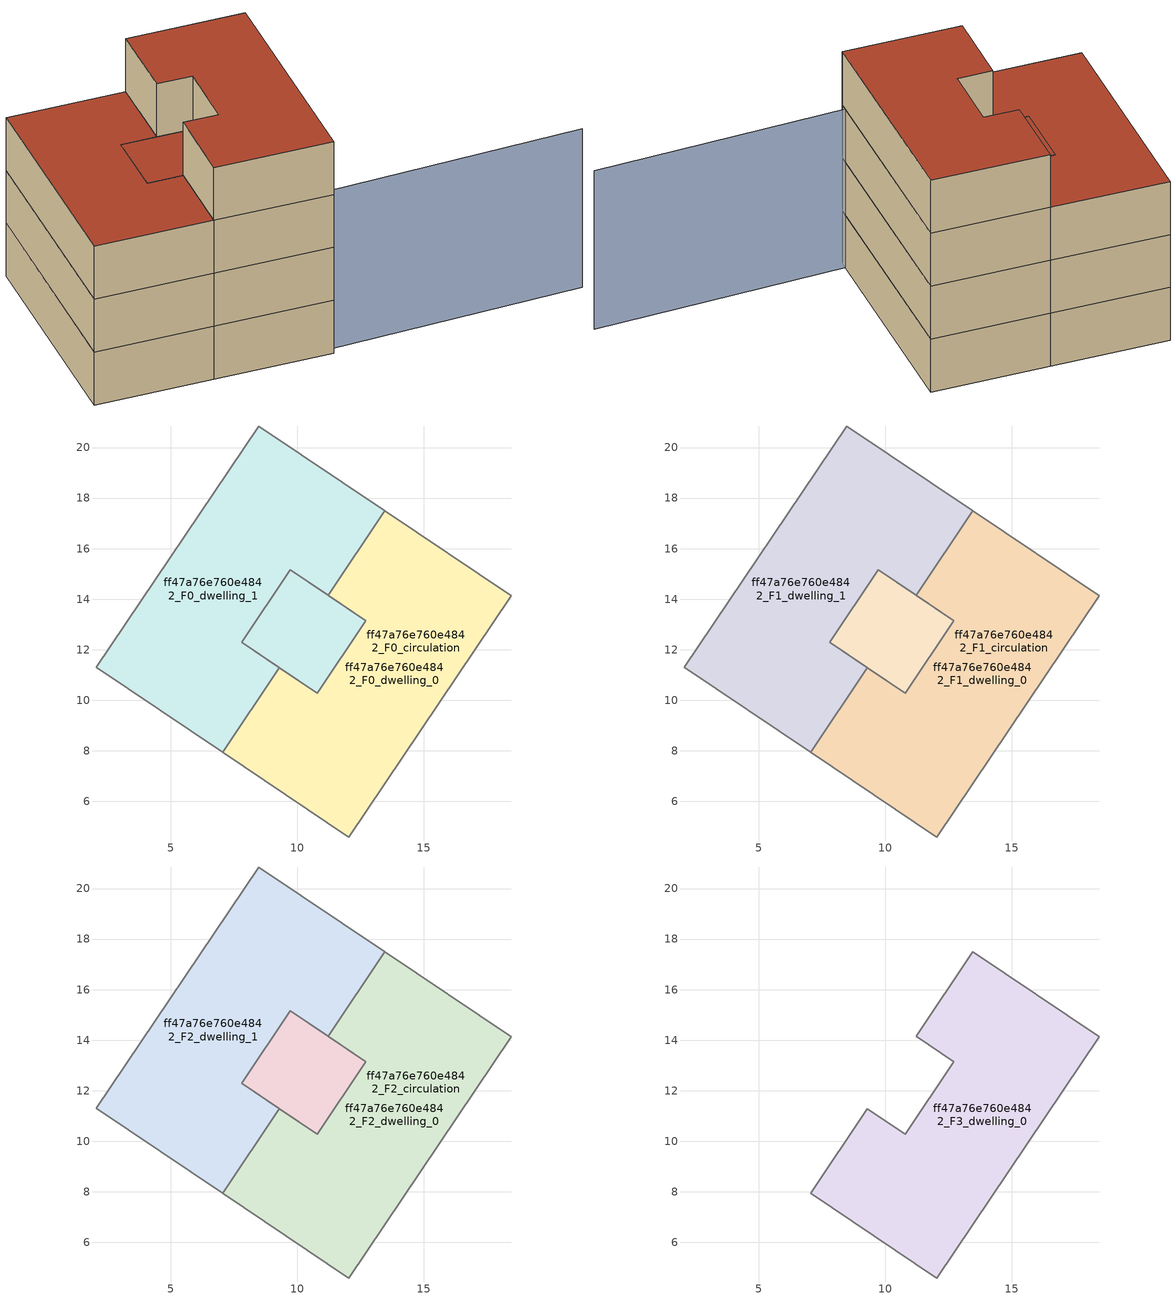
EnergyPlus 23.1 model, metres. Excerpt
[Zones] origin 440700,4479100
ff47a76e760e4842_F0_dwelling_0
 floor ground (EU_floor_Construction): 11.37,14.05 12.72,13.15 11.37,11.13 10.79,10.28 9.3,11.28 7.8,12.29 9.72,15.16 11.22,14.15 z0; 18.46,14.14 12.04,4.58 7.05,7.94 9.3,11.28 10.79,10.28 11.37,11.13 12.72,13.15 11.37,14.05 11.22,14.15 13.47,17.5 z0
 wall adiabatic (EU_wall_Construction): 11.22,14.15 12.72,13.15 10.79,10.28 9.3,11.28 / 7.05,7.94 12.04,4.58 18.46,14.14 13.47,17.5 z0:3
 wall to ff47a76e760e4842_F0_dwelling_1 (EU_wall_Construction): 13.47,17.5 11.22,14.15 / 9.3,11.28 7.05,7.94 z0:3
ff47a76e760e4842_F0_dwelling_1
 floor ground (EU_floor_Construction): 13.47,17.5 11.22,14.15 9.72,15.16 7.8,12.29 9.3,11.28 7.05,7.94 2.05,11.29 8.47,20.85 z0; 11.22,14.15 12.72,13.15 10.79,10.28 9.3,11.28 7.8,12.29 9.72,15.16 z0
 wall adiabatic (EU_wall_Construction): 9.3,11.28 7.8,12.29 9.72,15.16 11.22,14.15 / 13.47,17.5 8.47,20.85 2.05,11.29 7.05,7.94 z0:3
ff47a76e760e4842_F0_circulation
 floor ground (EU_floor_Construction): 18.46,14.14 12.04,4.58 7.05,7.94 9.3,11.28 10.79,10.28 11.37,11.13 12.72,13.15 11.37,14.05 11.22,14.15 13.47,17.5 z0; 11.37,14.05 12.72,13.15 11.37,11.13 10.79,10.28 9.3,11.28 7.8,12.29 9.72,15.16 11.22,14.15 z0; 13.47,17.5 11.22,14.15 9.72,15.16 7.8,12.29 9.3,11.28 7.05,7.94 2.05,11.29 8.47,20.85 z0
 wall adiabatic (EU_wall_Construction): 9.72,15.16 7.8,12.29 10.79,10.28 12.72,13.15 9.72,15.16 z0:3
ff47a76e760e4842_F1_dwelling_0
 floor outside (EU_floor_Construction): 18.46,14.14 12.04,4.58 7.05,7.94 9.3,11.28 10.79,10.28 11.37,11.13 12.72,13.15 11.37,14.05 11.22,14.15 13.47,17.5 z3
 floor to ff47a76e760e4842_F0_circulation (EU_floor_Construction): 11.37,14.05 12.72,13.15 11.37,11.13 10.79,10.28 9.3,11.28 7.8,12.29 9.72,15.16 11.22,14.15 z3
 wall adiabatic (EU_wall_Construction): 11.22,14.15 12.72,13.15 10.79,10.28 9.3,11.28 / 7.05,7.94 12.04,4.58 18.46,14.14 13.47,17.5 z3:6
 wall to ff47a76e760e4842_F1_dwelling_1 (EU_wall_Construction): 13.47,17.5 11.22,14.15 / 9.3,11.28 7.05,7.94 z3:6
ff47a76e760e4842_F1_dwelling_1
 floor to ff47a76e760e4842_F0_dwelling_1 (EU_floor_Construction): 13.47,17.5 11.22,14.15 9.72,15.16 7.8,12.29 9.3,11.28 7.05,7.94 2.05,11.29 8.47,20.85 z3; 11.22,14.15 12.72,13.15 10.79,10.28 9.3,11.28 7.8,12.29 9.72,15.16 z3
 wall adiabatic (EU_wall_Construction): 9.3,11.28 7.8,12.29 9.72,15.16 11.22,14.15 / 13.47,17.5 8.47,20.85 2.05,11.29 7.05,7.94 z3:6
ff47a76e760e4842_F1_circulation
 floor outside (EU_floor_Construction): 12.72,13.15 11.37,11.13 10.79,10.28 9.3,11.28 7.8,12.29 9.72,15.16 11.22,14.15 11.37,14.05 z3; 13.47,17.5 11.22,14.15 9.72,15.16 7.8,12.29 9.3,11.28 7.05,7.94 2.05,11.29 8.47,20.85 z3
 floor to ff47a76e760e4842_F0_circulation (EU_floor_Construction): 18.46,14.14 12.04,4.58 7.05,7.94 9.3,11.28 10.79,10.28 11.37,11.13 12.72,13.15 11.37,14.05 11.22,14.15 13.47,17.5 z3
 wall adiabatic (EU_wall_Construction): 9.72,15.16 7.8,12.29 10.79,10.28 12.72,13.15 9.72,15.16 z3:6
ff47a76e760e4842_F2_dwelling_0
 floor outside (EU_floor_Construction): 18.46,14.14 12.04,4.58 7.05,7.94 9.3,11.28 10.79,10.28 11.37,11.13 12.72,13.15 11.37,14.05 11.22,14.15 13.47,17.5 z6
 floor to ff47a76e760e4842_F1_circulation (EU_floor_Construction): 11.37,14.05 12.72,13.15 11.37,11.13 10.79,10.28 9.3,11.28 7.8,12.29 9.72,15.16 11.22,14.15 z6
 wall adiabatic (EU_wall_Construction): 11.22,14.15 12.72,13.15 10.79,10.28 9.3,11.28 / 7.05,7.94 12.04,4.58 18.46,14.14 13.47,17.5 z6:9
 wall to ff47a76e760e4842_F2_dwelling_1 (EU_wall_Construction): 13.47,17.5 11.22,14.15 / 9.3,11.28 7.05,7.94 z6:9
 roof outside (EU_floor_Construction): 11.37,11.13 12.72,13.15 11.37,14.05 11.22,14.15 9.72,15.16 7.8,12.29 9.3,11.28 10.79,10.28 z9
ff47a76e760e4842_F2_dwelling_1
 floor to ff47a76e760e4842_F1_dwelling_1 (EU_floor_Construction): 13.47,17.5 11.22,14.15 9.72,15.16 7.8,12.29 9.3,11.28 7.05,7.94 2.05,11.29 8.47,20.85 z6; 11.22,14.15 12.72,13.15 10.79,10.28 9.3,11.28 7.8,12.29 9.72,15.16 z6
 wall adiabatic (EU_wall_Construction): 9.3,11.28 7.8,12.29 9.72,15.16 11.22,14.15 / 13.47,17.5 8.47,20.85 2.05,11.29 7.05,7.94 z6:9
 roof outside (EU_roof_Construction): 9.3,11.28 7.8,12.29 9.72,15.16 11.22,14.15 13.47,17.5 8.47,20.85 2.05,11.29 7.05,7.94 z9; 10.79,10.28 12.72,13.15 11.22,14.15 9.72,15.16 7.8,12.29 9.3,11.28 z9
ff47a76e760e4842_F2_circulation
 floor outside (EU_floor_Construction): 12.72,13.15 11.37,11.13 10.79,10.28 9.3,11.28 7.8,12.29 9.72,15.16 11.22,14.15 11.37,14.05 z6; 13.47,17.5 11.22,14.15 9.72,15.16 7.8,12.29 9.3,11.28 7.05,7.94 2.05,11.29 8.47,20.85 z6
 floor to ff47a76e760e4842_F1_circulation (EU_floor_Construction): 18.46,14.14 12.04,4.58 7.05,7.94 9.3,11.28 10.79,10.28 11.37,11.13 12.72,13.15 11.37,14.05 11.22,14.15 13.47,17.5 z6
 wall adiabatic (EU_wall_Construction): 9.72,15.16 7.8,12.29 10.79,10.28 12.72,13.15 9.72,15.16 z6:9
 roof outside (EU_roof_Construction): 11.37,11.13 12.72,13.15 11.37,14.05 11.22,14.15 9.72,15.16 7.8,12.29 9.3,11.28 10.79,10.28 z9; 12.04,4.58 18.46,14.14 13.47,17.5 11.22,14.15 11.37,14.05 12.72,13.15 11.37,11.13 10.79,10.28 9.3,11.28 7.05,7.94 z9; 9.3,11.28 7.8,12.29 9.72,15.16 11.22,14.15 13.47,17.5 8.47,20.85 2.05,11.29 7.05,7.94 z9
ff47a76e760e4842_F3_dwelling_0
 floor to ff47a76e760e4842_F2_dwelling_0 (EU_floor_Construction): 18.46,14.14 12.04,4.58 7.05,7.94 9.3,11.28 10.79,10.28 11.37,11.13 12.72,13.15 11.37,14.05 11.22,14.15 13.47,17.5 z9
 wall adiabatic (EU_wall_Construction): 12.04,4.58 18.46,14.14 13.47,17.5 11.22,14.15 12.72,13.15 10.79,10.28 9.3,11.28 7.05,7.94 12.04,4.58 z9:12
 roof outside (EU_roof_Construction): 12.04,4.58 18.46,14.14 13.47,17.5 11.22,14.15 12.72,13.15 10.79,10.28 9.3,11.28 7.05,7.94 z12
shading: 23.24,-1.79 12.11,4.99 / 12.11,4.99 17.37,13.62 z0:9
[Building]
EU S2 Campaign: North Axis=0; Terrain=City; Solar Distribution=FullExterior
[Site:Location]
Madrid: Latitude=40.5; Longitude=-3.5; Time Zone=1; Elevation=609
[SizingPeriod:WeatherFileDays]
AnnualSizingPeriod: Begin Month=1; Begin Day of Month=1; End Month=12; End Day of Month=31; Day of Week for Start Day=Monday; Use Weather File Daylight Saving Period=No; Use Weather File Rain and Snow Indicators=No
[MATERIAL]
EU_InternalMass_Material: Roughness=MediumRough; Thickness=0.1; Conductivity=1; Density=1800; Specific Heat=900; Thermal Absorptance=0.9; Solar Absorptance=0.7; Visible Absorptance=0.7
[MATERIAL:NOMASS] Roughness=MediumRough; Thermal Absorptance=0.9; Solar Absorptance=0.7; Visible Absorptance=0.7
Name | Thermal Resistance
EU_wall_NoMass | 0.419739
EU_roof_NoMass | 0.352165
EU_floor_NoMass | 0.608284
[CONSTRUCTION]
EU_wall_Construction: EU_wall_NoMass
EU_roof_Construction: EU_roof_NoMass
EU_floor_Construction: EU_floor_NoMass
EU_InternalMass_Construction: EU_InternalMass_Material
[ZONE] Type=1; Multiplier=1; Ceiling Height=autocalculate; Floor Area=autocalculate; Part of Total Floor Area=Yes
Name | Volume
ff47a76e760e4842_F0_dwelling_0; ff47a76e760e4842_F1_dwelling_0; ff47a76e760e4842_F2_dwelling_0 | 226.584
ff47a76e760e4842_F3_dwelling_0 | 189.167
ff47a76e760e4842_F0_dwelling_1; ff47a76e760e4842_F1_dwelling_1; ff47a76e760e4842_F2_dwelling_1 | 226.585
ff47a76e760e4842_F0_circulation; ff47a76e760e4842_F1_circulation; ff47a76e760e4842_F2_circulation | 415.751
[INTERNALMASS] Construction=EU_InternalMass_Construction
Name | Zone or ZoneList | Surface Area
ff47a76e760e4842_F0_dwelling_0_EU_InternalMass | ff47a76e760e4842_F0_dwelling_0 | 63.0555
ff47a76e760e4842_F0_dwelling_1_EU_InternalMass | ff47a76e760e4842_F0_dwelling_1 | 63.0555
ff47a76e760e4842_F1_dwelling_0_EU_InternalMass | ff47a76e760e4842_F1_dwelling_0 | 63.0555
ff47a76e760e4842_F1_dwelling_1_EU_InternalMass | ff47a76e760e4842_F1_dwelling_1 | 63.0555
ff47a76e760e4842_F2_dwelling_0_EU_InternalMass | ff47a76e760e4842_F2_dwelling_0 | 63.0555
ff47a76e760e4842_F2_dwelling_1_EU_InternalMass | ff47a76e760e4842_F2_dwelling_1 | 63.0555
ff47a76e760e4842_F3_dwelling_0_EU_InternalMass | ff47a76e760e4842_F3_dwelling_0 | 138.77
[OTHEREQUIPMENT] Fuel Type=Electricity; Design Level Calculation Method=Watts/Area; Power per Zone Floor Area=1; Fraction Latent=0; Fraction Radiant=0; Fraction Lost=0; Carbon Dioxide Generation Rate=0; EndUse Subcategory=EU_Step8_InternalGains
Name | Zone or ZoneList or Space or SpaceList | Schedule
EU_Step8_InternalGain_ff47a76e760e4842_F0_dwelling_0_f000 | ff47a76e760e4842_F0_dwelling_0 | EU_Step8_GainSchedule_ff47a76e760e4842_F0_dwelling_0_f000
EU_Step8_InternalGain_ff47a76e760e4842_F0_dwelling_1_f000 | ff47a76e760e4842_F0_dwelling_1 | EU_Step8_GainSchedule_ff47a76e760e4842_F0_dwelling_1_f000
EU_Step8_InternalGain_ff47a76e760e4842_F1_dwelling_0_f000 | ff47a76e760e4842_F1_dwelling_0 | EU_Step8_GainSchedule_ff47a76e760e4842_F1_dwelling_0_f000
EU_Step8_InternalGain_ff47a76e760e4842_F1_dwelling_1_f000 | ff47a76e760e4842_F1_dwelling_1 | EU_Step8_GainSchedule_ff47a76e760e4842_F1_dwelling_1_f000
EU_Step8_InternalGain_ff47a76e760e4842_F2_dwelling_0_f000 | ff47a76e760e4842_F2_dwelling_0 | EU_Step8_GainSchedule_ff47a76e760e4842_F2_dwelling_0_f000
EU_Step8_InternalGain_ff47a76e760e4842_F2_dwelling_1_f000 | ff47a76e760e4842_F2_dwelling_1 | EU_Step8_GainSchedule_ff47a76e760e4842_F2_dwelling_1_f000
EU_Step8_InternalGain_ff47a76e760e4842_F3_dwelling_0_f000 | ff47a76e760e4842_F3_dwelling_0 | EU_Step8_GainSchedule_ff47a76e760e4842_F3_dwelling_0_f000
[ZONEINFILTRATION:DESIGNFLOWRATE] Schedule=EU_AlwaysOn; Design Flow Rate Calculation Method=Flow/Area; Flow Rate per Floor Area=0.0005; Constant Term Coefficient=1; Temperature Term Coefficient=0; Velocity Term Coefficient=0; Velocity Squared Term Coefficient=0
Name | Zone or ZoneList or Space or SpaceList
EU_Circulation_Infiltration_ff47a76e760e4842_F0_circulation | ff47a76e760e4842_F0_circulation
EU_Circulation_Infiltration_ff47a76e760e4842_F1_circulation | ff47a76e760e4842_F1_circulation
EU_Circulation_Infiltration_ff47a76e760e4842_F2_circulation | ff47a76e760e4842_F2_circulation
[ZONEVENTILATION:DESIGNFLOWRATE] Schedule=EU_AlwaysOn; Design Flow Rate Calculation Method=AirChanges/Hour; Air Changes per Hour=0.703302; Ventilation Type=Natural; Fan Pressure Rise=0; Fan Total Efficiency=1; Constant Term Coefficient=1; Temperature Term Coefficient=0; Velocity Term Coefficient=0; Velocity Squared Term Coefficient=0; Minimum Indoor Temperature=-100; Maximum Indoor Temperature=100; Delta Temperature=-100; Minimum Outdoor Temperature=-100; Maximum Outdoor Temperature=100; Maximum Wind Speed=40
Name | Zone or ZoneList or Space or SpaceList
EU_ConstantAir_ff47a76e760e4842_F0_dwelling_0 | ff47a76e760e4842_F0_dwelling_0
EU_ConstantAir_ff47a76e760e4842_F0_dwelling_1 | ff47a76e760e4842_F0_dwelling_1
EU_ConstantAir_ff47a76e760e4842_F1_dwelling_0 | ff47a76e760e4842_F1_dwelling_0
EU_ConstantAir_ff47a76e760e4842_F1_dwelling_1 | ff47a76e760e4842_F1_dwelling_1
EU_ConstantAir_ff47a76e760e4842_F2_dwelling_0 | ff47a76e760e4842_F2_dwelling_0
EU_ConstantAir_ff47a76e760e4842_F2_dwelling_1 | ff47a76e760e4842_F2_dwelling_1
EU_ConstantAir_ff47a76e760e4842_F3_dwelling_0 | ff47a76e760e4842_F3_dwelling_0
[HVACTEMPLATE:THERMOSTAT] Constant Heating Setpoint=20; Constant Cooling Setpoint=50
EU_HeatOnly_ff47a76e760e4842_F0_dwelling_0; EU_HeatOnly_ff47a76e760e4842_F0_dwelling_1; EU_HeatOnly_ff47a76e760e4842_F1_dwelling_0; EU_HeatOnly_ff47a76e760e4842_F1_dwelling_1; EU_HeatOnly_ff47a76e760e4842_F2_dwelling_0; EU_HeatOnly_ff47a76e760e4842_F2_dwelling_1; EU_HeatOnly_ff47a76e760e4842_F3_dwelling_0
[HVACTEMPLATE:ZONE:IDEALLOADSAIRSYSTEM] System Availability Schedule=EU_AlwaysOn; Maximum Heating Supply Air Temperature=50; Minimum Cooling Supply Air Temperature=13; Maximum Heating Supply Air Humidity Ratio=0.0156; Minimum Cooling Supply Air Humidity Ratio=0.0077; Heating Limit=NoLimit; Cooling Limit=NoLimit; Heating Availability Schedule=EU_AlwaysOn; Cooling Availability Schedule=EU_CoolingOff; Dehumidification Control Type=ConstantSensibleHeatRatio; Cooling Sensible Heat Ratio=0.7; Dehumidification Setpoint=60; Humidification Control Type=None; Humidification Setpoint=30; Outdoor Air Method=None; Outdoor Air Flow Rate per Person=0.00944; Outdoor Air Flow Rate per Zone Floor Area=0; Outdoor Air Flow Rate per Zone=0; Demand Controlled Ventilation Type=None; Outdoor Air Economizer Type=NoEconomizer; Heat Recovery Type=None; Sensible Heat Recovery Effectiveness=0.7; Latent Heat Recovery Effectiveness=0.65
Name | Template Thermostat
ff47a76e760e4842_F0_dwelling_0 | EU_HeatOnly_ff47a76e760e4842_F0_dwelling_0
ff47a76e760e4842_F0_dwelling_1 | EU_HeatOnly_ff47a76e760e4842_F0_dwelling_1
ff47a76e760e4842_F1_dwelling_0 | EU_HeatOnly_ff47a76e760e4842_F1_dwelling_0
ff47a76e760e4842_F1_dwelling_1 | EU_HeatOnly_ff47a76e760e4842_F1_dwelling_1
ff47a76e760e4842_F2_dwelling_0 | EU_HeatOnly_ff47a76e760e4842_F2_dwelling_0
ff47a76e760e4842_F2_dwelling_1 | EU_HeatOnly_ff47a76e760e4842_F2_dwelling_1
ff47a76e760e4842_F3_dwelling_0 | EU_HeatOnly_ff47a76e760e4842_F3_dwelling_0
[SIZING:ZONE] Zone Cooling Design Supply Air Temperature Input Method=SupplyAirTemperature; Zone Cooling Design Supply Air Temperature=13; Zone Heating Design Supply Air Temperature Input Method=SupplyAirTemperature; Zone Heating Design Supply Air Temperature=50; Zone Cooling Design Supply Air Humidity Ratio=0.008; Zone Heating Design Supply Air Humidity Ratio=0.008; Cooling Design Air Flow Method=DesignDay; Cooling Design Air Flow Rate=0; Cooling Minimum Air Flow per Zone Floor Area=0.000762; Cooling Minimum Air Flow=0; Cooling Minimum Air Flow Fraction=0.2; Heating Design Air Flow Method=DesignDay; Heating Design Air Flow Rate=0; Heating Maximum Air Flow per Zone Floor Area=0.002032; Heating Maximum Air Flow=0.141576; Heating Maximum Air Flow Fraction=0.3; Account for Dedicated Outdoor Air System=No; Dedicated Outdoor Air System Control Strategy=NeutralSupplyAir; Dedicated Outdoor Air Low Setpoint Temperature for Design=autosize; Dedicated Outdoor Air High Setpoint Temperature for Design=autosize; Zone Load Sizing Method=Sensible Load Only No Latent Load; Zone Latent Cooling Design Supply Air Humidity Ratio Input Method=HumidityRatioDifference; Zone Cooling Design Supply Air Humidity Ratio Difference=0.005; Zone Latent Heating Design Supply Air Humidity Ratio Input Method=HumidityRatioDifference; Zone Humidification Design Supply Air Humidity Ratio Difference=0.005
ff47a76e760e4842_F0_dwelling_0; ff47a76e760e4842_F0_dwelling_1; ff47a76e760e4842_F1_dwelling_0; ff47a76e760e4842_F1_dwelling_1; ff47a76e760e4842_F2_dwelling_0; ff47a76e760e4842_F2_dwelling_1; ff47a76e760e4842_F3_dwelling_0
[SCHEDULE:CONSTANT]
Name | Hourly Value
EU_AlwaysOn | 1
EU_CoolingOff | 0
[SCHEDULE:FILE] Column Number=1; Rows to Skip at Top=0; Number of Hours of Data=8760; Column Separator=Comma; Interpolate to Timestep=No; Minutes per Item=60; Adjust Schedule for Daylight Savings=Yes
Name | File
EU_Step8_GainSchedule_ff47a76e760e4842_F0_dwelling_0_f000 | ../../schedules/ff47a76e760e4842/ff47a76e760e4842_F0_dwelling_0_f000_gain.csv
EU_Step8_GainSchedule_ff47a76e760e4842_F0_dwelling_1_f000 | ../../schedules/ff47a76e760e4842/ff47a76e760e4842_F0_dwelling_1_f000_gain.csv
EU_Step8_GainSchedule_ff47a76e760e4842_F1_dwelling_0_f000 | ../../schedules/ff47a76e760e4842/ff47a76e760e4842_F1_dwelling_0_f000_gain.csv
EU_Step8_GainSchedule_ff47a76e760e4842_F1_dwelling_1_f000 | ../../schedules/ff47a76e760e4842/ff47a76e760e4842_F1_dwelling_1_f000_gain.csv
EU_Step8_GainSchedule_ff47a76e760e4842_F2_dwelling_0_f000 | ../../schedules/ff47a76e760e4842/ff47a76e760e4842_F2_dwelling_0_f000_gain.csv
EU_Step8_GainSchedule_ff47a76e760e4842_F2_dwelling_1_f000 | ../../schedules/ff47a76e760e4842/ff47a76e760e4842_F2_dwelling_1_f000_gain.csv
EU_Step8_GainSchedule_ff47a76e760e4842_F3_dwelling_0_f000 | ../../schedules/ff47a76e760e4842/ff47a76e760e4842_F3_dwelling_0_f000_gain.csv
